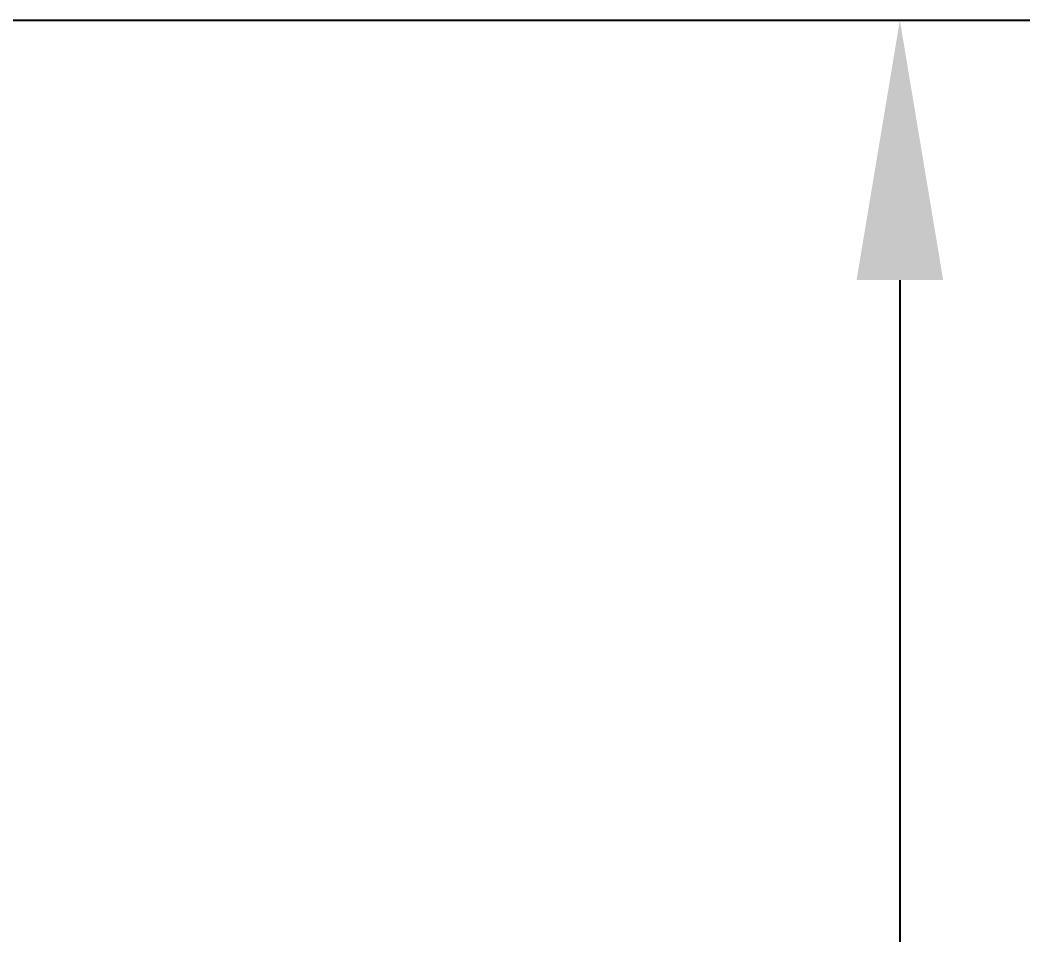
# Model space of a CAD drawing. Header units: millimetres. Extents: x -105 to 105, y -148 to 148.
# Drawn here: x 43.72 to 53.44, y 105.04 to 113.84 of the extents above; entities that cross this region are included whole.
import ezdxf

# ---------------------------------------------------------------- set-up
doc = ezdxf.new("R2010")
doc.units = ezdxf.units.MM
doc.header["$PDSIZE"] = -5
doc.linetypes.add('点画线', pattern=[18, 12, -2, 2, -2])
doc.layers.get('0').update_dxf_attribs({"lineweight": 18})
doc.styles.get("Standard").update_dxf_attribs({"font": 'txt.shx', "height": 3})
doc.dimstyles.get("Standard").update_dxf_attribs({"dimtxt": 0.18, "dimasz": 0.18, "dimexe": 0.18, "dimexo": 0.0625, "dimgap": 0.09, "dimtad": 0, "dimtih": 1, "dimtoh": 1, "dimdec": 4, "dimzin": 0, "dimdsep": 46, "dimtxsty": 'Standard', "dimcen": 0.09, "dimdle": 0.36, "dimadec": 0, "dimazin": 0, "dimtfac": 1, "dimtdec": 4, "dimtofl": 0, "dimtmove": 0, "dimatfit": 3, "dimfxl": 1, "dimtolj": 1, "dimarcsym": 0})

# ---------------------------------------------------------------- blocks, each defined once
blk = doc.blocks.new('*D9')
at = {"color": 0, "lineweight": -2, "transparency": 16777216}
for p, q in [((36.2427, 113.8382), (53.4352, 113.8382)), ((52.1852, 111.3382), (52.1852, 87.3382)), ((36.2427, 84.8382), (53.4352, 84.8382))]:
    blk.add_line(p, q, dxfattribs=at)
at = {"color": 0, "linetype": '点画线', "transparency": 16777216}
for points in [[(51.7686, 111.3382), (52.6019, 111.3382), (52.1852, 113.8382)], [(51.7686, 87.3382), (52.6019, 87.3382), (52.1852, 84.8382)]]:
    blk.add_solid(points, dxfattribs=at)
at = {"layer": 'Defpoints', "color": 0, "linetype": '点画线', "transparency": 16777216}
for p in [(35.6177, 113.8382), (35.6177, 84.8382), (52.1852, 84.8382)]:
    blk.add_point(p, dxfattribs=at)
at = {"color": 0, "linetype": '点画线', "transparency": 16777216, "insert": (50.0602, 99.3382), "char_height": 3, "attachment_point": 5, "rotation": 90}
blk.add_mtext('\\A1;29', dxfattribs=at)

msp = doc.modelspace()

# ---------------------------------------------------------------- dimensions: what is measured, and where the dimension line sits
at = {"linetype": '点画线'}
dim = msp.add_linear_dim(base=(52.1852, 84.8382), p1=(35.6177, 113.8382), p2=(35.6177, 84.8382), angle=90, dimstyle='Standard', override={"dimtxt": 2.5, "dimasz": 2.5, "dimexe": 1.25, "dimexo": 0.625, "dimgap": 0.625, "dimtad": 1, "dimtih": 0, "dimtoh": 0, "dimdec": 2, "dimzin": 8, "dimdsep": 44, "dimdle": 5, "dimtdec": 2, "dimtofl": 1, "dimatfit": 0, "dimarcsym": 1}, dxfattribs=at)
dim.commit()
dim.dimension.update_dxf_attribs({"geometry": '*D9', "text_midpoint": (50.0602, 99.3382)})

doc.saveas('drawing.dxf')
